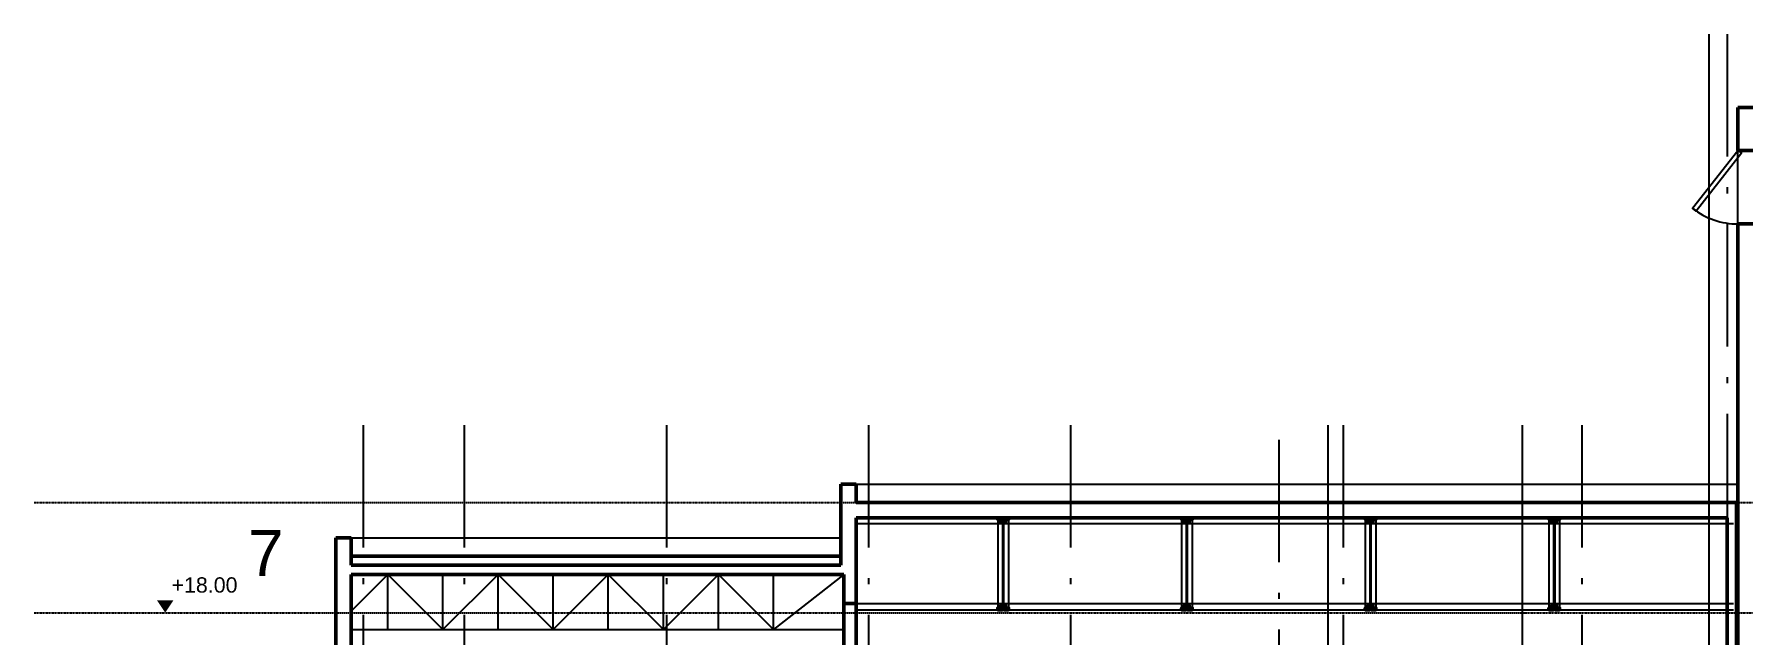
# Model space of a CAD drawing. Header units: millimetres. Extents: x 2558 to 253942, y 1343 to 186042.
# Drawn here: x 126751 to 182560, y 57696 to 77318 of the extents above; entities that cross this region are included whole.
import ezdxf
from ezdxf.enums import TextEntityAlignment as Align

# ---------------------------------------------------------------- set-up
doc = ezdxf.new("R2010")
doc.units = ezdxf.units.MM
for name, pattern in [('DASHED', [0.75, 0.5, -0.25]), ('DOT', [0.125, 0, -0.125]), ('HIDDEN', [0.375, 0.25, -0.125]), ('OSY', [6200, 4000, -1000, 200, -1000])]:
    doc.linetypes.add(name, pattern=pattern)
for name, color, linetype in [('axes', 40, 'OSY'), ('F', 4, 'Continuous'), ('join', 253, 'HIDDEN'), ('P', 3, 'Continuous'), ('R', 7, 'Continuous'), ('Text', 179, 'Continuous')]:
    doc.layers.add(name, color=color, linetype=linetype)
doc.layers.add('Kolumns', color=5, linetype='Continuous', lineweight=50)
doc.layers.add('ST', color=5, linetype='Continuous', lineweight=50)
doc.styles.add('DIM', font='arial.ttf', dxfattribs={"height": 500})
doc.styles.add('dim200', font='arial.ttf')

# ---------------------------------------------------------------- blocks, each defined once
blk = doc.blocks.new('A$C47FA4649')
at = {"layer": 'F'}
for p, q in [((-175, 2950), (-175, 50)), ((175, 2950), (175, 50))]:
    blk.add_line(p, q, dxfattribs=at)
blk.add_lwpolyline([(25, 3000), (-25, 3000), (-25, 0), (25, 0)], close=True, dxfattribs=at)
at = {"layer": 'ST'}
for points in [[(-25, 3000), (-175, 3000), (-175, 2950), (-75, 2950), (-75, 2850), (-75, 2850), (-75, 2850), (-25, 2850), (-25, 2850), (-25, 2850), (-25, 3000), (-25, 3000)], [(25, 3000), (175, 3000), (175, 2950), (75, 2950), (75, 2850), (75, 2850), (75, 2850), (25, 2850), (25, 2850), (25, 2850), (25, 3000), (25, 3000)], [(-25, 0), (-175, 0), (-175, 50), (-75, 50), (-75, 150), (-75, 150), (-75, 150), (-25, 150), (-25, 150), (-25, 150), (-25, 0), (-25, 0)], [(25, 0), (175, 0), (175, 50), (75, 50), (75, 150), (75, 150), (75, 150), (25, 150), (25, 150), (25, 150), (25, 0), (25, 0)]]:
    blk.add_lwpolyline(points, close=True, dxfattribs=at)

msp = doc.modelspace()

# ---------------------------------------------------------------- linework, layer by layer
at = {"layer": 'axes'}
for p, q in [((182051.4, 77318.1), (182051.4, 20218.1)), ((137501.4, 64550.6), (137501.4, 20218.1)), ((140801.4, 64550.6), (140801.4, 20218.1)), ((147401.4, 64550.6), (147401.4, 20218.1)), ((154001.4, 64550.6), (154001.4, 20218.1)), ((160601.4, 64550.6), (160601.4, 20218.1)), ((169501.4, 64550.6), (169501.4, 20218.1)), ((177301.4, 64550.6), (177301.4, 20218.1))]:
    msp.add_line(p, q, dxfattribs=at)
at = {"layer": 'axes', "color": 7}
msp.add_line((167401.4, 64068.1), (167401.4, 55518.1), dxfattribs=at)
at = {"layer": 'axes', "linetype": 'DOT'}
for p, q in [((126751.4, 62018.1), (249501.4, 62018.1)), ((126751.4, 58418.1), (249501.4, 58418.1))]:
    msp.add_line(p, q, dxfattribs=at)
at = {"layer": 'F'}
for p, q in [((182401.4, 71118.1), (182401.4, 73518.1)), ((153601.4, 62618.1), (182401.4, 62618.1)), ((137101.4, 60868.1), (153101.4, 60868.1))]:
    msp.add_line(p, q, dxfattribs=at)
msp.add_lwpolyline([(182401.4, 73518.1), (182519.5, 73425.5), (181039, 71536.5), (180920.9, 71629.1)], close=True, dxfattribs=at)
msp.add_arc((182401.4, 73518.1), 2400, 231.91328, 270, dxfattribs=at)
at = {"layer": 'Kolumns'}
msp.add_lwpolyline([(153201.4, 55718.1), (153601.4, 55718.1), (153601.4, 58718.1), (153201.4, 58718.1)], close=True, dxfattribs=at)
at = {"layer": 'P'}
for p, q in [((182251.4, 61318.1), (153601.4, 61318.1)), ((138301.4, 59668.1), (137101.4, 58468.1)), ((138301.4, 59668.1), (140101.4, 57868.1)), ((138301.4, 57868.1), (138301.4, 59668.1)), ((141901.4, 59668.1), (140101.4, 57868.1)), ((140101.4, 57868.1), (140101.4, 59668.1)), ((141901.4, 59668.1), (143701.4, 57868.1)), ((141901.4, 57868.1), (141901.4, 59668.1)), ((145501.4, 59668.1), (143701.4, 57868.1)), ((143701.4, 57868.1), (143701.4, 59668.1)), ((145501.4, 59668.1), (147301.4, 57868.1)), ((145501.4, 57868.1), (145501.4, 59668.1)), ((149101.4, 59668.1), (147301.4, 57868.1)), ((147301.4, 57868.1), (147301.4, 59668.1)), ((149101.4, 57868.1), (149101.4, 59668.1)), ((149101.4, 59668.1), (150901.4, 57868.1)), ((153201.4, 59668.1), (150901.4, 57868.1)), ((150901.4, 57868.1), (150901.4, 59668.1)), ((153601.4, 58718.1), (182251.4, 58718.1)), ((153601.4, 58518.1), (182251.4, 58518.1)), ((137101.4, 57868.1), (153201.4, 57868.1))]:
    msp.add_line(p, q, dxfattribs=at)
at = {"layer": 'R', "color": 7, "linetype": 'DASHED'}
for p, q in [((181451.4, 77318.1), (181451.4, 26868.1)), ((169001.4, 64550.6), (169001.4, 25418.1)), ((175351.4, 64550.6), (175351.4, 26868.1))]:
    msp.add_line(p, q, dxfattribs=at)
at = {"layer": 'ST'}
for p, q in [((182401.4, 73518.1), (182401.4, 74918.1)), ((182401.4, 74918.1), (182901.4, 74918.1)), ((182401.4, 62018.1), (182401.4, 71118.1)), ((153101.4, 59968.1), (153101.4, 62618.1)), ((153101.4, 62618.1), (153601.4, 62618.1)), ((153601.4, 62618.1), (153601.4, 62018.1)), ((153601.4, 62018.1), (182351.4, 62018.1)), ((182351.4, 55718.1), (182351.4, 62018.1)), ((182401.4, 52418.1), (182401.4, 62018.1)), ((182051.4, 61518.1), (153601.4, 61518.1)), ((153601.4, 61518.1), (153601.4, 58718.1)), ((182051.4, 61518.1), (182051.4, 55718.1)), ((136601.4, 56910.6), (136601.4, 60868.1)), ((136601.4, 60868.1), (137101.4, 60868.1)), ((137101.4, 60868.1), (137101.4, 59968.1)), ((137101.4, 60268.1), (153101.4, 60268.1)), ((137101.4, 59968.1), (153101.4, 59968.1)), ((137101.4, 59668.1), (137101.4, 56910.6)), ((153201.4, 59668.1), (137101.4, 59668.1)), ((153201.4, 58718.1), (153201.4, 59668.1))]:
    msp.add_line(p, q, dxfattribs=at)
at = {"layer": 'ST', "linetype": 'Continuous'}
for p, q in [((183001.4, 73518.1), (182401.4, 73518.1)), ((183001.4, 71118.1), (182401.4, 71118.1))]:
    msp.add_line(p, q, dxfattribs=at)
at = {"layer": 'Text', "ltscale": 0.2}
msp.add_lwpolyline([(132634.2, 58818.1, 0, 0, 0), (131031.9, 58818.1, 533.3, 0, 0), (131031.9, 58418.1, 0, 0, 0), (130124.7, 58418.1, 0, 0, 0), (131939.1, 58418.1, 0, 0, 0)], format="xyseb", dxfattribs=at)

# ---------------------------------------------------------------- block references
at = {"layer": 'ST'}
for p in [(158401.4, 58518.1), (164401.4, 58518.1), (170401.4, 58518.1), (176401.4, 58518.1)]:
    msp.add_blockref('A$C47FA4649', p, dxfattribs=at)

# ---------------------------------------------------------------- texts
at = {"layer": 'join', "ltscale": 2, "style": 'dim200'}
msp.add_text('7', height=1500, dxfattribs=at).set_placement((134314.7, 59618.1), align=Align.CENTER)
at = {"layer": 'Text', "style": 'DIM'}
msp.add_text('+18.00', height=500, dxfattribs=at).set_placement((131237.3, 59075.2))

doc.saveas('drawing.dxf')
